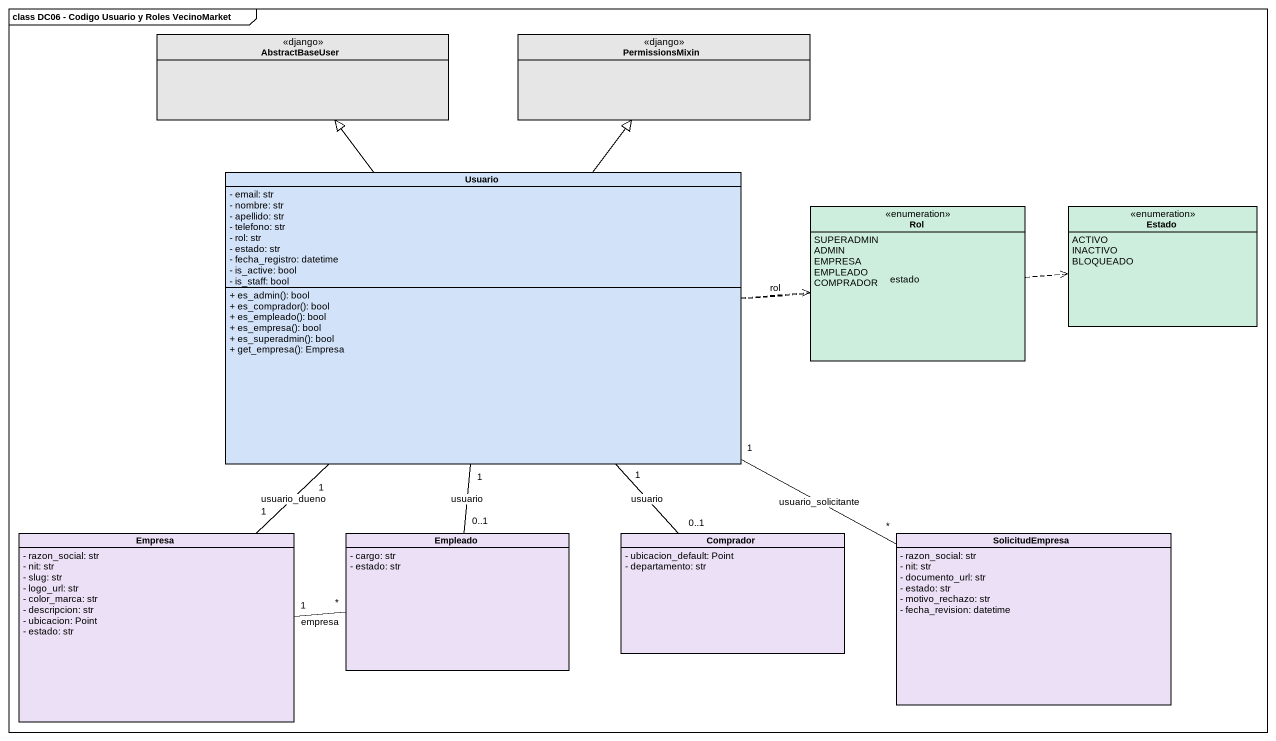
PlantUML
@startuml
mainframe class DC06 - Codigo Usuario y Roles VecinoMarket
hide circle
hide empty members
skinparam classAttributeIconSize 0
class AbstractBaseUser <<django>> #E6E6E6
class PermissionsMixin <<django>> #E6E6E6
class Usuario #D2E2F8 {
  - email: str
  - nombre: str
  - apellido: str
  - telefono: str
  - rol: str
  - estado: str
  - fecha_registro: datetime
  - is_active: bool
  - is_staff: bool
  + es_admin(): bool
  + es_comprador(): bool
  + es_empleado(): bool
  + es_empresa(): bool
  + es_superadmin(): bool
  + get_empresa(): Empresa
}
enum Rol #CDEEDD {
  SUPERADMIN
  ADMIN
  EMPRESA
  EMPLEADO
  COMPRADOR
}
enum Estado #CDEEDD {
  ACTIVO
  INACTIVO
  BLOQUEADO
}
class Empresa #EBE0F5 {
  - razon_social: str
  - nit: str
  - slug: str
  - logo_url: str
  - color_marca: str
  - descripcion: str
  - ubicacion: Point
  - estado: str
}
class Empleado #EBE0F5 {
  - cargo: str
  - estado: str
}
class Comprador #EBE0F5 {
  - ubicacion_default: Point
  - departamento: str
}
class SolicitudEmpresa #EBE0F5 {
  - razon_social: str
  - nit: str
  - documento_url: str
  - estado: str
  - motivo_rechazo: str
  - fecha_revision: datetime
}
Usuario -up-|> AbstractBaseUser
Usuario -up-|> PermissionsMixin
Usuario .right.> Rol : rol
Usuario .right.> Estado : estado
Usuario "1" -- "1" Empresa : usuario_dueno
Usuario "1" -- "0..1" Empleado : usuario
Usuario "1" -- "0..1" Comprador : usuario
Usuario "1" -right- "*" SolicitudEmpresa : usuario_solicitante
Empresa "1" -right- "*" Empleado : empresa
@enduml
